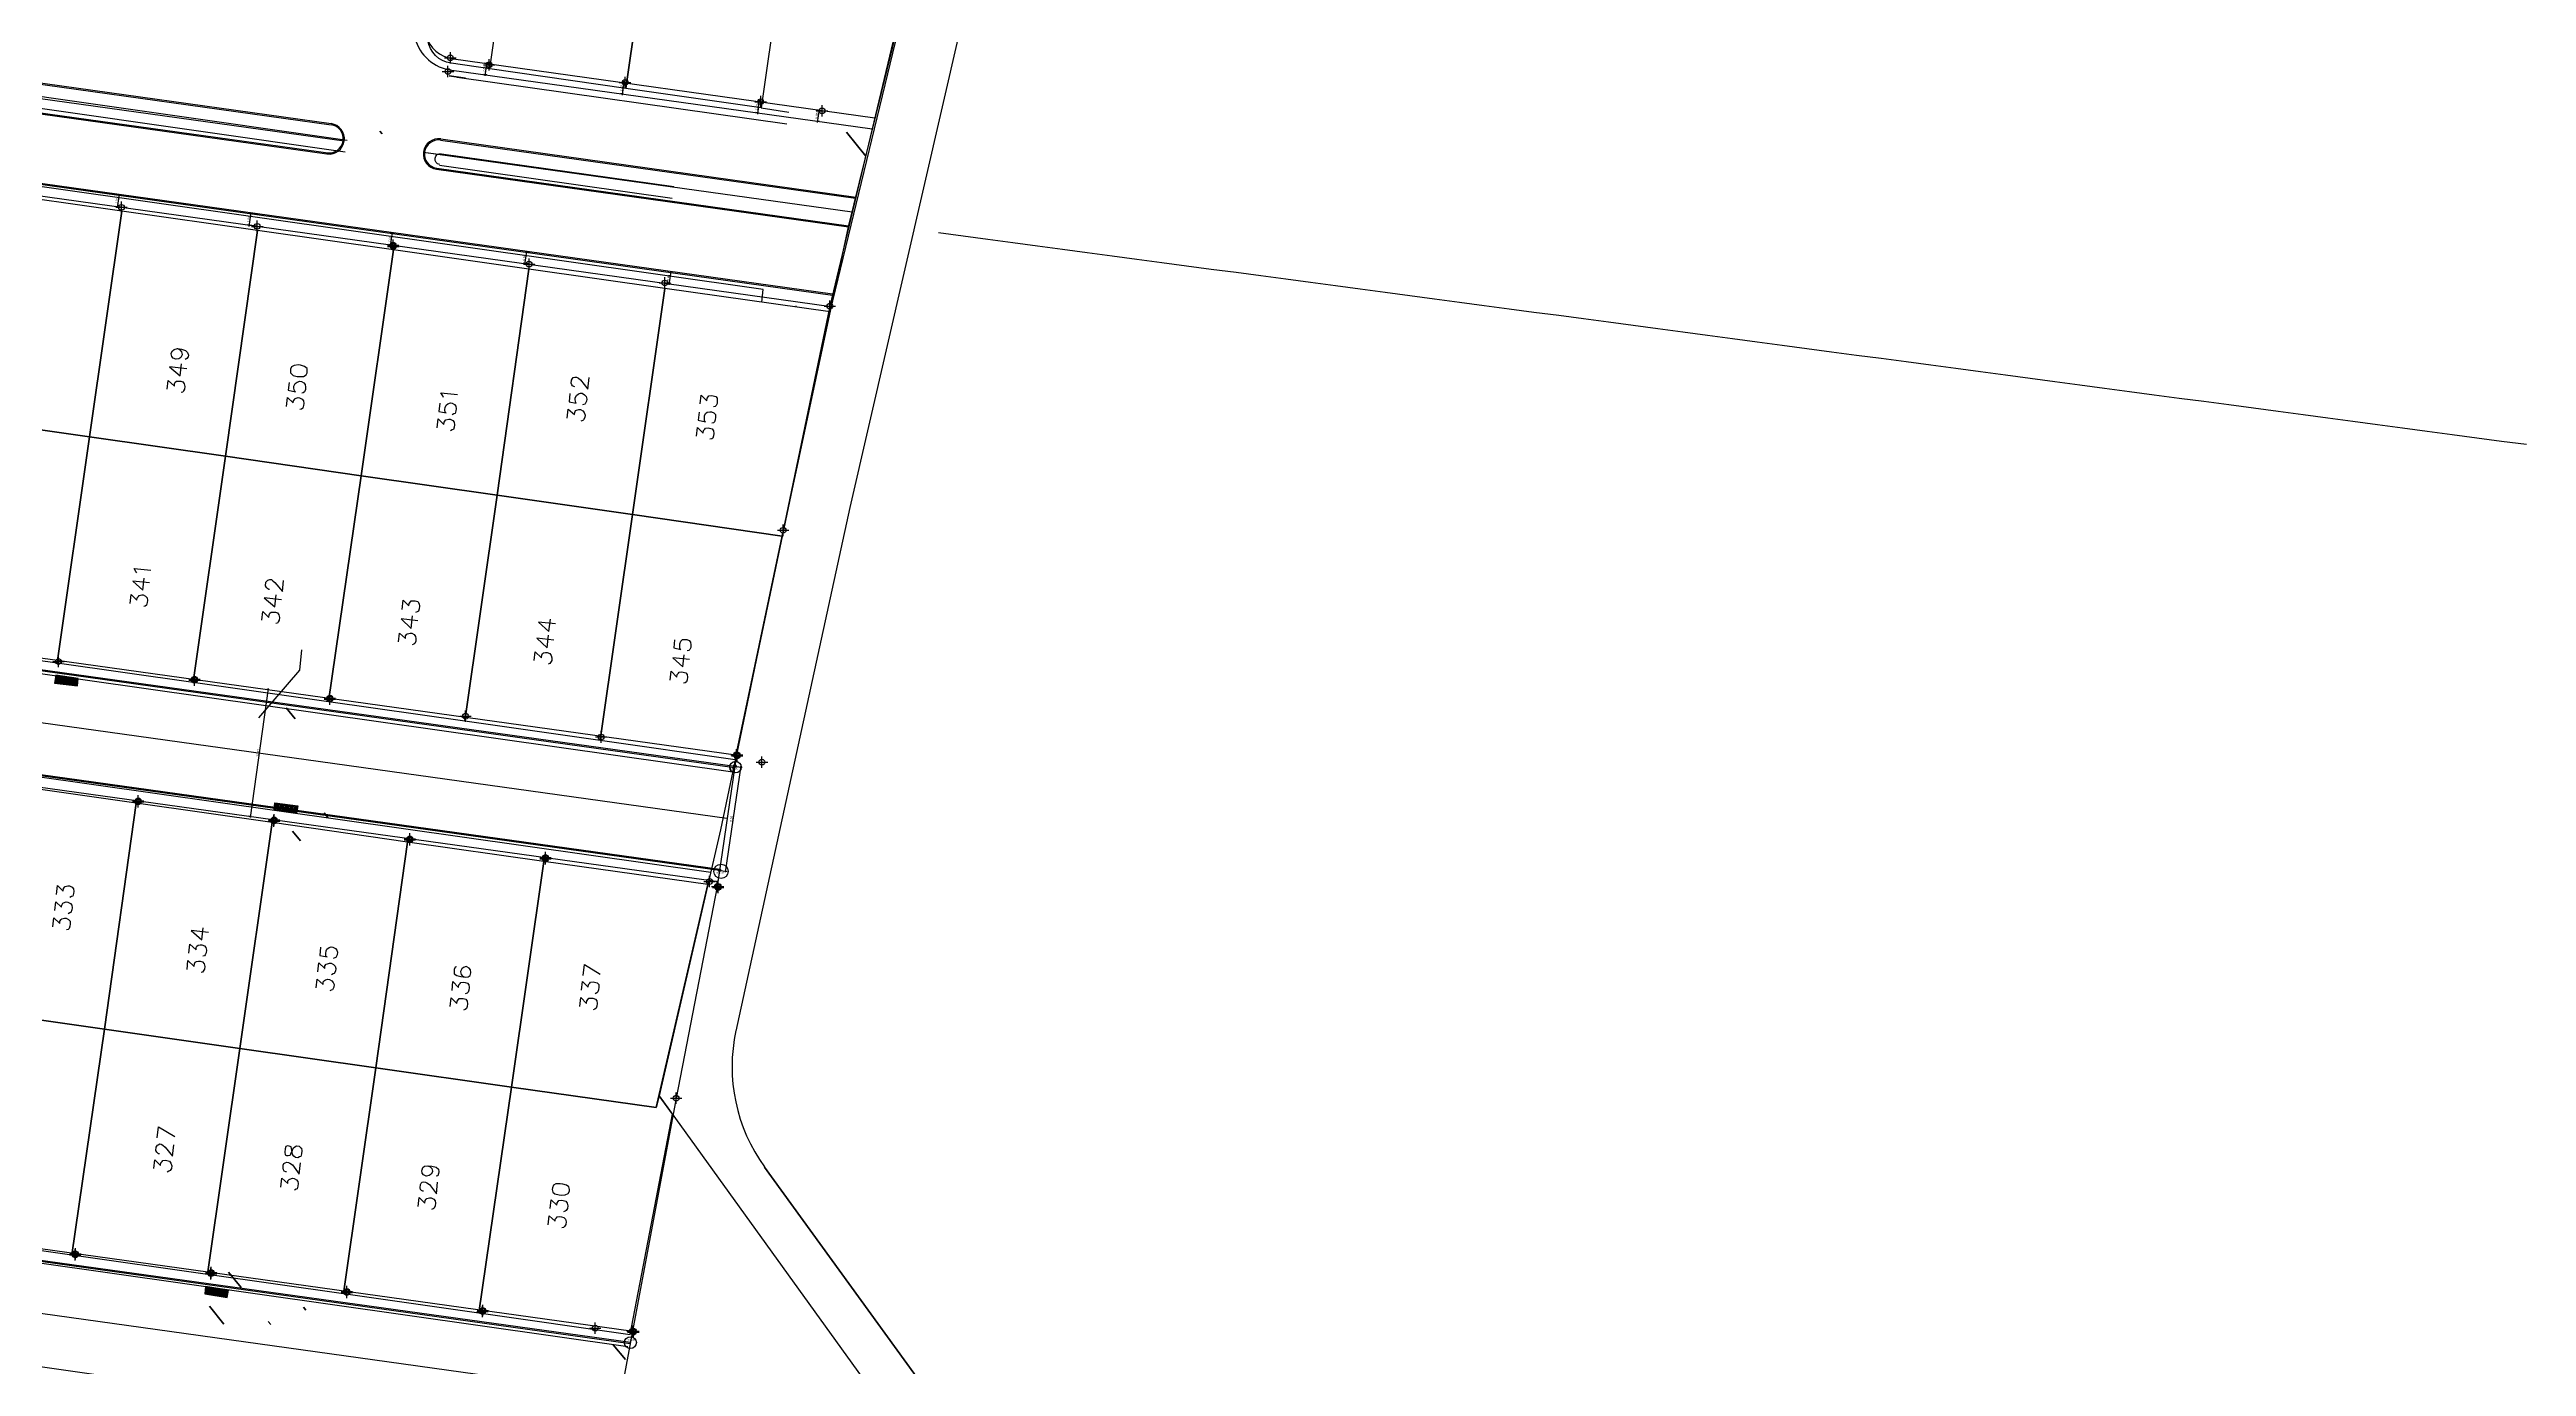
# Model space of a CAD drawing. Header units: metres. Extents: x -977055 to 805873, y -1033982 to 242021.
# Drawn here: x 1088.6 to 1305.3, y 909.6 to 1024.8 of the extents above; entities that cross this region are included whole.
import ezdxf

# ---------------------------------------------------------------- set-up
doc = ezdxf.new("R2010")
doc.units = ezdxf.units.M
for name, color, linetype in [('12-CONDICIONES EXISTENTES', 2, 'Continuous'), ('C-ROAD-PROF-TEXT', 11, 'Continuous'), ('linea 1', 1, 'Continuous'), ('NIVEL BORDILLO', 6, 'Continuous'), ('V-NODE', 1, 'Continuous')]:
    doc.layers.add(name, color=color, linetype=linetype)
doc.layers.add('PDF2_area escolar', color=7, linetype='Continuous', true_color=0x989898)
doc.layers.add('PDF_Geometry', color=7, linetype='Continuous', true_color=0x797979)
doc.styles.add('CITY2', font='stylu.ttf', dxfattribs={"height": 0.2})
doc.styles.add('MtXpl_Calibri', font='calibri.ttf')

# ---------------------------------------------------------------- blocks, each defined once
blk = doc.blocks.new('base')
at = {"layer": 'PDF_Geometry', "lineweight": 25, "extrusion": (-0.000787417, 0.063364, 0.99799), "elevation": 0.03}
for points in [[(-320.14, -199.51), (-317.65, -177.69), (-314.6, -157.33), (-312.34, -132.43), (-311, -117.52), (-303.8, -78.13), (-296.11, -43.91), (-287.33, -13.76), (-275.46, 35.07), (-264.94, 80.83)], [(-314.36, -197.29), (-299.6, -195.68), (-292.74, -194.19), (-282.66, -192.11), (-274.48, -190.36), (-258.04, -185.15), (-248.03, -180.61), (-240.54, -177.71), (-228.64, -174.04), (-222.73, -172.71), (-217.38, -171.04), (-209.93, -169.25), (-202.16, -164.76), (-196.2, -160.28), (-195.07, -159.82), (-178.09, -157.46), (-154.3, -156.61), (-136.67, -154.61), (-124.44, -153.16), (-118.07, -151.47), (-100.79, -146.65), (-80.95, -140.97), (-73.38, -139.33), (-61.69, -135.82), (-40.5, -131.6), (-37.73, -130.87), (-17.66, -129.44), (1.31, -127.46), (21.09, -124.93), (41.01, -122.83), (47.38, -123.46), (63.59, -123.19), (81.4, -124.31), (85.64, -96.07), (88.7, -66.39), (92.81, -40.78), (97.16, -22.39), (100.6, -1.56), (102.48, 8.32), (109.69, 37.36), (117.53, 76.62), (126.22, 115.64), (131.51, 149.59), (134.68, 173.97), (136.92, 195.59), (139.96, 229.68), (141.56, 250.68), (142.61, 271.37), (143.25, 283.21), (147.07, 312.94), (152.58, 355.63), (153.55, 396.04), (150.87, 418.02), (151.78, 438.64), (150.96, 458.03), (151.78, 438.64), (150.87, 418.02), (153.55, 396.04), (152.58, 355.63), (147.07, 312.94), (143.25, 283.21), (142.61, 271.37), (141.56, 250.68), (139.96, 229.68), (136.92, 195.59), (134.68, 173.97), (131.51, 149.59), (126.22, 115.64), (117.53, 76.62), (109.69, 37.36), (102.48, 8.32), (100.6, -1.56), (97.16, -22.39), (92.81, -40.78), (88.7, -66.39), (85.64, -96.07), (81.4, -124.31), (63.59, -123.19), (47.38, -123.46), (41.01, -122.83), (21.09, -124.93), (1.31, -127.46), (-17.66, -129.44), (-37.73, -130.87), (-40.5, -131.6), (-61.69, -135.82), (-73.38, -139.33), (-80.95, -140.97), (-100.79, -146.65), (-118.07, -151.47), (-124.44, -153.16), (-136.67, -154.61), (-154.3, -156.61), (-178.09, -157.46), (-195.07, -159.82), (-196.2, -160.28), (-202.16, -164.76), (-209.93, -169.25), (-217.38, -171.04), (-222.73, -172.71), (-228.64, -174.04), (-240.54, -177.71), (-248.03, -180.61), (-258.04, -185.15), (-274.48, -190.36), (-282.66, -192.11), (-292.74, -194.19), (-299.6, -195.68), (-314.36, -197.29), (-312.18, -178.45), (-309.15, -157.9), (-306.88, -132.9), (-305.82, -118), (-298.64, -78.8), (-291.06, -45.08), (-282.25, -15.12), (-275.64, 10.47), (-270.32, 33.9), (-263.82, 63.16), (-258.15, 86.41), (-284.42, 123.89)], [(-273.96, 17.88), (-283.11, -17.98)], [(-179, -4.88), (-231.71, 3.33)], [(-231.88, 2.33), (-179.17, -5.88)], [(-244.44, -3.77), (-241.07, -4.31)], [(-241.57, -3.09), (-270.39, 1.35)], [(-268.15, -0.07), (-270.56, 0.35)], [(-268, 16.97), (-268.13, 15.87), (-179.14, 2.05), (-177.21, 3.48), (-171.28, 41.86)], [(-239.95, 4.6), (-260.25, 7.74)], [(-270.97, 17.33), (-270.96, 17.42)], [(-217.62, 22.17), (-216.11, 21.99), (-217.03, 22.79), (-217.16, 21.74)], [(-216.81, 20.4), (-217.03, 20.52), (-217.15, 20.68), (-217.21, 20.91), (-217.21, 20.96), (-217.09, 21.18), (-216.93, 21.3), (-216.7, 21.32), (-216.65, 21.31), (-216.43, 21.24), (-216.31, 21.08), (-216.25, 20.85), (-216.25, 20.8), (-216.37, 20.58), (-216.52, 20.46), (-216.81, 20.4), (-217.18, 20.45), (-217.53, 20.58), (-217.7, 20.74), (-217.76, 20.98), (-217.74, 21.12), (-217.63, 21.29), (-217.48, 21.36)], [(-215.87, 23.95), (-215.97, 23.18), (-216.5, 23.7), (-216.53, 23.48), (-216.59, 23.34), (-216.7, 23.26), (-216.93, 23.25), (-217.07, 23.26), (-217.25, 23.33), (-217.37, 23.48), (-217.43, 23.72), (-217.4, 23.95), (-217.29, 24.12), (-217.23, 24.21), (-217.09, 24.24)], [(-226.55, 23.48), (-226.47, 24.16), (-227.09, 24.33), (-227.01, 24.23), (-226.95, 23.99), (-226.97, 23.81), (-227.09, 23.59), (-227.24, 23.47), (-227.48, 23.4), (-227.62, 23.42), (-227.84, 23.54), (-227.96, 23.69), (-227.98, 23.93), (-227.96, 24.11), (-227.88, 24.33), (-227.78, 24.41), (-227.64, 24.44)], [(-240.05, 24.96), (-239.97, 24.82), (-239.82, 24.57), (-241.28, 24.74)], [(-251.11, 24.77), (-251.02, 25.5), (-251.65, 25.62), (-251.61, 25.57), (-251.55, 25.33), (-251.57, 25.15), (-251.69, 24.93), (-251.85, 24.81), (-252.04, 24.74), (-252.18, 24.76), (-252.39, 24.88), (-252.51, 25.03), (-252.58, 25.27), (-252.56, 25.45), (-252.44, 25.67), (-252.39, 25.71), (-252.19, 25.78)], [(-251.55, 24.17), (-251.46, 24.16), (-251.33, 24.1), (-251.29, 24), (-251.22, 23.85), (-251.25, 23.58), (-251.36, 23.45), (-251.42, 23.37), (-251.56, 23.34), (-251.7, 23.35), (-251.87, 23.42), (-252.04, 23.58), (-252.68, 24.4), (-252.8, 23.39)], [(-226.29, 25.58), (-226.39, 24.8), (-226.89, 25.28), (-226.91, 25.1), (-227.02, 24.97), (-227.07, 24.89), (-227.31, 24.82), (-227.45, 24.84), (-227.67, 24.96), (-227.79, 25.11), (-227.81, 25.34), (-227.78, 25.53), (-227.71, 25.75), (-227.61, 25.83), (-227.47, 25.86)], [(-239.45, 27.63), (-239.54, 26.85), (-240.04, 27.33), (-240.06, 27.15), (-240.18, 26.97), (-240.23, 26.93), (-240.47, 26.87), (-240.6, 26.89), (-240.82, 27.01), (-240.94, 27.16), (-240.96, 27.39), (-240.94, 27.58), (-240.87, 27.8), (-240.77, 27.83), (-240.62, 27.91)], [(-239.71, 25.48), (-239.62, 26.21), (-240.25, 26.33), (-240.17, 26.28), (-240.15, 26.04), (-240.17, 25.86), (-240.25, 25.64), (-240.4, 25.52), (-240.64, 25.45), (-240.78, 25.47), (-240.99, 25.59), (-241.11, 25.74), (-241.13, 25.98), (-241.11, 26.16), (-241.04, 26.38), (-240.94, 26.42), (-240.79, 26.49)], [(-250.85, 26.92), (-250.94, 26.14), (-251.49, 26.62), (-251.51, 26.44), (-251.58, 26.26), (-251.67, 26.23), (-251.87, 26.16), (-252.01, 26.17), (-252.22, 26.29), (-252.34, 26.45), (-252.41, 26.69), (-252.39, 26.87), (-252.27, 27.09), (-252.22, 27.13), (-252.02, 27.2)], [(-262.39, 26.54), (-262.31, 27.23), (-262.94, 27.4), (-262.86, 27.3), (-262.84, 27.11), (-262.86, 26.88), (-262.94, 26.66), (-263.09, 26.54), (-263.32, 26.52), (-263.46, 26.53), (-263.69, 26.61), (-263.81, 26.76), (-263.82, 26.99), (-263.8, 27.22), (-263.73, 27.4), (-263.63, 27.48), (-263.48, 27.51)], [(-262.48, 25.81), (-262.58, 25.04), (-263.07, 25.56), (-263.1, 25.33), (-263.2, 25.2), (-263.26, 25.12), (-263.5, 25.1), (-263.63, 25.12), (-263.86, 25.19), (-263.98, 25.34), (-263.99, 25.58), (-263.97, 25.81), (-263.9, 25.98), (-263.8, 26.06), (-263.65, 26.09)], [(-262.14, 28.65), (-262.23, 27.87), (-262.73, 28.39), (-262.76, 28.16), (-262.86, 28.04), (-262.92, 27.95), (-263.15, 27.93), (-263.29, 27.95), (-263.51, 28.02), (-263.63, 28.18), (-263.65, 28.41), (-263.63, 28.64), (-263.56, 28.82), (-263.46, 28.9), (-263.31, 28.93)], [(-214.11, 40.9), (-212.65, 40.72), (-213.52, 41.52), (-213.65, 40.47)], [(-213.01, 40.02), (-212.93, 39.88), (-212.78, 39.62), (-214.24, 39.8)], [(-224.6, 41.61), (-224.55, 41.6), (-224.38, 41.49), (-224.34, 41.43), (-224.26, 41.29), (-224.3, 40.97), (-224.41, 40.84), (-224.46, 40.8), (-224.65, 40.73), (-224.79, 40.75), (-224.92, 40.86), (-225.08, 41.01), (-225.73, 41.79), (-225.85, 40.83)], [(-212.41, 42.69), (-212.5, 41.91), (-213, 42.39), (-213.02, 42.2), (-213.13, 42.08), (-213.19, 41.99), (-213.43, 41.93), (-213.56, 41.95), (-213.74, 42.06), (-213.9, 42.22), (-213.92, 42.45), (-213.9, 42.63), (-213.83, 42.86), (-213.72, 42.94), (-213.58, 42.97)], [(-223.9, 44.3), (-223.99, 43.53), (-224.53, 44.06), (-224.56, 43.83), (-224.62, 43.69), (-224.72, 43.61), (-224.96, 43.6), (-225.1, 43.61), (-225.27, 43.68), (-225.39, 43.83), (-225.46, 44.07), (-225.43, 44.3), (-225.32, 44.47), (-225.26, 44.56), (-225.12, 44.59)], [(-225.64, 42.52), (-224.14, 42.34), (-225.06, 43.14), (-225.19, 42.09)], [(-237.55, 44.51), (-236.09, 44.33), (-236.96, 45.18), (-237.1, 44.08)], [(-236.19, 43.51), (-236.29, 42.69), (-236.78, 43.21), (-236.81, 42.98), (-236.92, 42.86), (-236.98, 42.77), (-237.21, 42.75), (-237.35, 42.77), (-237.57, 42.84), (-237.68, 43.04), (-237.71, 43.23), (-237.68, 43.46), (-237.61, 43.68), (-237.51, 43.72), (-237.36, 43.79)], [(-172.68, 43.79), (-264.94, 58.11)], [(-235.85, 46.35), (-235.94, 45.57), (-236.44, 46.05), (-236.47, 45.82), (-236.58, 45.69), (-236.63, 45.65), (-236.87, 45.59), (-237.01, 45.6), (-237.22, 45.72), (-237.34, 45.88), (-237.37, 46.07), (-237.34, 46.29), (-237.27, 46.52), (-237.17, 46.55), (-237.02, 46.63)], [(-249.43, 46.36), (-247.93, 46.18), (-248.84, 47.03), (-248.98, 45.93)], [(-249.6, 44.94), (-248.1, 44.76), (-249.01, 45.61), (-249.15, 44.52)], [(-259.99, 46.47), (-259.91, 47.16), (-260.54, 47.33), (-260.46, 47.22), (-260.44, 47.04), (-260.46, 46.81), (-260.54, 46.58), (-260.69, 46.46), (-260.92, 46.45), (-261.06, 46.46), (-261.28, 46.54), (-261.4, 46.69), (-261.42, 46.92), (-261.4, 47.15), (-261.33, 47.33), (-261.23, 47.41), (-261.08, 47.44)], [(-223.52, 52.84), (-227.17, 48.73), (-227.38, 46.95)], [(-247.69, 48.14), (-247.78, 47.37), (-248.32, 47.89), (-248.35, 47.67), (-248.41, 47.53), (-248.51, 47.45), (-248.7, 47.43), (-248.84, 47.45), (-249.06, 47.52), (-249.18, 47.72), (-249.25, 47.91), (-249.22, 48.14), (-249.11, 48.31), (-249.05, 48.4), (-248.9, 48.47)], [(-261.27, 48.2), (-259.81, 48.03), (-260.68, 48.83), (-260.81, 47.78)], [(-207.72, 49.26), (-205.86, 48.95), (-205.74, 49.54), (-207.66, 49.81)], [(-205.74, 49.54), (-205.75, 49.49)], [(-205.83, 49.55), (-205.76, 49.4)], [(-205.92, 49.56), (-205.77, 49.26)], [(-205.97, 49.56), (-205.84, 49.13)], [(-206.06, 49.57), (-205.85, 49.04)], [(-206.11, 49.58), (-205.9, 48.95)], [(-206.2, 49.59), (-205.94, 49)], [(-206.29, 49.6), (-206.04, 49.01)], [(-206.34, 49.61), (-206.08, 49.02)], [(-206.43, 49.62), (-206.17, 49.03)], [(-206.47, 49.62), (-206.26, 49.04)], [(-206.56, 49.63), (-206.31, 49.05)], [(-206.66, 49.65), (-206.4, 49.06)], [(-206.7, 49.65), (-206.45, 49.06)], [(-206.79, 49.66), (-206.54, 49.07)], [(-206.84, 49.67), (-206.63, 49.09)], [(-206.93, 49.68), (-206.68, 49.09)], [(-207.02, 49.69), (-206.77, 49.1)], [(-207.07, 49.69), (-206.81, 49.11)], [(-207.15, 49.75), (-206.9, 49.12)], [(-207.24, 49.76), (-207, 49.13)], [(-207.29, 49.77), (-207.04, 49.14)], [(-207.38, 49.78), (-207.13, 49.15)], [(-207.43, 49.78), (-207.22, 49.16)], [(-207.52, 49.8), (-207.26, 49.21)], [(-207.61, 49.81), (-207.36, 49.22)], [(-207.66, 49.77), (-207.4, 49.23)], [(-207.68, 49.63), (-207.49, 49.24)], [(-207.69, 49.49), (-207.58, 49.25)], [(-207.7, 49.4), (-207.63, 49.25)], [(-207.72, 49.26), (-207.72, 49.26)], [(-259.57, 49.99), (-259.66, 49.21), (-260.16, 49.74), (-260.18, 49.51), (-260.29, 49.38), (-260.35, 49.3), (-260.58, 49.28), (-260.72, 49.3), (-260.94, 49.37), (-261.06, 49.52), (-261.08, 49.76), (-261.05, 49.99), (-260.99, 50.16), (-260.88, 50.24), (-260.74, 50.27)], [(-255.13, 108.39), (-164.82, 94.36), (-163.42, 92.48), (-169.4, 54.06), (-171.28, 52.66), (-262.92, 66.86)], [(-226.69, 61.19), (-224.82, 60.92), (-224.88, 60.37), (-226.75, 60.65)], [(-224.86, 60.93), (-224.98, 60.38)], [(-224.96, 60.94), (-225.07, 60.4)], [(-225.09, 60.96), (-225.16, 60.41)], [(-225.18, 60.97), (-225.25, 60.42)], [(-225.28, 60.98), (-225.39, 60.43)], [(-225.37, 60.99), (-225.48, 60.45)], [(-225.5, 61), (-225.57, 60.46)], [(-225.6, 61.02), (-225.66, 60.47)], [(-225.68, 61.07), (-225.8, 60.48)], [(-225.77, 61.08), (-225.89, 60.54)], [(-225.91, 61.1), (-225.98, 60.55)], [(-226, 61.11), (-226.07, 60.56)], [(-226.09, 61.12), (-226.2, 60.58)], [(-226.18, 61.13), (-226.3, 60.59)], [(-226.32, 61.15), (-226.39, 60.6)], [(-226.41, 61.16), (-226.48, 60.61)], [(-226.5, 61.17), (-226.62, 60.63)], [(-226.6, 61.18), (-226.71, 60.64)], [(-205.64, 68.12), (-205.73, 67.34), (-206.23, 67.82), (-206.26, 67.59), (-206.36, 67.46), (-206.41, 67.42), (-206.65, 67.36), (-206.79, 67.38), (-207.01, 67.49), (-207.13, 67.65), (-207.15, 67.88), (-207.13, 68.06), (-207.05, 68.29), (-206.96, 68.32), (-206.81, 68.4)], [(-205.46, 69.53), (-205.56, 68.76), (-206.06, 69.23), (-206.08, 69.05), (-206.19, 68.88), (-206.24, 68.84), (-206.48, 68.78), (-206.62, 68.79), (-206.84, 68.91), (-206.96, 69.06), (-206.98, 69.3), (-206.96, 69.48), (-206.88, 69.7), (-206.78, 69.74), (-206.64, 69.81)], [(-205.29, 70.95), (-205.39, 70.17), (-205.89, 70.65), (-205.91, 70.47), (-206.02, 70.3), (-206.07, 70.26), (-206.31, 70.19), (-206.45, 70.21), (-206.67, 70.33), (-206.79, 70.48), (-206.81, 70.72), (-206.78, 70.9), (-206.71, 71.12), (-206.61, 71.2), (-206.47, 71.23)], [(-218.89, 71.62), (-217.39, 71.43), (-218.31, 72.24), (-218.43, 71.19)], [(-216.98, 74.82), (-217.07, 74.04), (-217.61, 74.57), (-217.64, 74.34), (-217.7, 74.21), (-217.8, 74.13), (-217.99, 74.1), (-218.13, 74.12), (-218.35, 74.19), (-218.47, 74.35), (-218.54, 74.59), (-218.51, 74.82), (-218.39, 74.99), (-218.34, 75.07), (-218.2, 75.1)], [(-217.15, 73.4), (-217.24, 72.62), (-217.79, 73.11), (-217.81, 72.92), (-217.87, 72.79), (-217.97, 72.71), (-218.16, 72.69), (-218.3, 72.7), (-218.52, 72.78), (-218.64, 72.93), (-218.71, 73.17), (-218.68, 73.4), (-218.57, 73.57), (-218.51, 73.66), (-218.37, 73.69)], [(-228.43, 75.18), (-228.53, 74.4), (-229.03, 74.88), (-229.05, 74.65), (-229.16, 74.52), (-229.26, 74.49), (-229.45, 74.42), (-229.59, 74.43), (-229.81, 74.55), (-229.93, 74.71), (-230, 74.9), (-229.97, 75.13), (-229.85, 75.35), (-229.75, 75.38), (-229.61, 75.46)], [(-228.69, 73.03), (-228.6, 73.76), (-229.24, 73.88), (-229.15, 73.83), (-229.14, 73.59), (-229.16, 73.36), (-229.23, 73.19), (-229.43, 73.07), (-229.62, 73), (-229.76, 73.02), (-229.98, 73.14), (-230.1, 73.29), (-230.17, 73.48), (-230.14, 73.71), (-230.02, 73.93), (-229.92, 73.96), (-229.78, 74.04)], [(-228.26, 76.59), (-228.36, 75.82), (-228.86, 76.29), (-228.88, 76.07), (-228.99, 75.94), (-229.09, 75.9), (-229.28, 75.83), (-229.42, 75.85), (-229.64, 75.97), (-229.76, 76.12), (-229.83, 76.32), (-229.8, 76.55), (-229.68, 76.76), (-229.58, 76.8), (-229.44, 76.87)], [(-240.14, 76.96), (-240.23, 76.18), (-240.72, 76.7), (-240.75, 76.47), (-240.86, 76.35), (-240.92, 76.26), (-241.15, 76.24), (-241.29, 76.26), (-241.51, 76.33), (-241.63, 76.49), (-241.65, 76.72), (-241.62, 76.95), (-241.55, 77.13), (-241.45, 77.21), (-241.3, 77.28)], [(-240.57, 74.88), (-240.43, 74.91), (-240.36, 75.13), (-240.34, 75.27), (-240.36, 75.5), (-240.57, 75.66), (-240.93, 75.75), (-241.3, 75.8), (-241.58, 75.79), (-241.73, 75.67), (-241.8, 75.44), (-241.81, 75.4), (-241.79, 75.16), (-241.67, 75.01), (-241.45, 74.89), (-241.41, 74.88), (-241.17, 74.95), (-241.01, 75.07), (-240.89, 75.29), (-240.89, 75.33), (-240.95, 75.57), (-241.07, 75.73), (-241.3, 75.8)], [(-251.48, 77.07), (-251.58, 76.3), (-252.07, 76.82), (-252.1, 76.59), (-252.21, 76.46), (-252.26, 76.38), (-252.5, 76.36), (-252.63, 76.38), (-252.86, 76.45), (-252.98, 76.6), (-253, 76.84), (-252.97, 77.07), (-252.9, 77.24), (-252.8, 77.32), (-252.65, 77.4)], [(-251.64, 75.79), (-251.75, 74.83), (-253.13, 75.69)], [(-239.97, 78.37), (-240.06, 77.6), (-240.55, 78.12), (-240.58, 77.89), (-240.69, 77.77), (-240.75, 77.68), (-240.98, 77.66), (-241.12, 77.68), (-241.34, 77.75), (-241.46, 77.9), (-241.48, 78.14), (-241.45, 78.37), (-241.38, 78.54), (-241.28, 78.63), (-241.13, 78.7)], [(-251.31, 78.49), (-251.41, 77.71), (-251.9, 78.24), (-251.93, 78.01), (-252.04, 77.88), (-252.09, 77.79), (-252.33, 77.78), (-252.46, 77.79), (-252.69, 77.87), (-252.81, 78.02), (-252.83, 78.25), (-252.8, 78.48), (-252.73, 78.66), (-252.63, 78.74), (-252.48, 78.82)], [(-214.18, 89.55), (-214.3, 88.59), (-215.72, 89.46)], [(-213.86, 92.25), (-213.95, 91.47), (-214.44, 91.99), (-214.47, 91.76), (-214.58, 91.64), (-214.64, 91.55), (-214.87, 91.53), (-215.01, 91.55), (-215.23, 91.62), (-215.35, 91.78), (-215.42, 92.02), (-215.39, 92.25), (-215.27, 92.42), (-215.17, 92.5), (-215.02, 92.57)], [(-214.38, 90.97), (-214.29, 90.95), (-214.17, 90.85), (-214.13, 90.8), (-214.05, 90.65), (-214.08, 90.37), (-214.2, 90.2), (-214.25, 90.16), (-214.4, 90.09), (-214.53, 90.1), (-214.66, 90.21), (-214.87, 90.37), (-215.51, 91.19), (-215.64, 90.19)], [(-225.45, 92.67), (-225.4, 92.66), (-225.27, 92.6), (-225.19, 92.5), (-225.16, 92.36), (-225.19, 92.08), (-225.25, 91.95), (-225.36, 91.87), (-225.5, 91.84), (-225.64, 91.86), (-225.77, 91.92), (-225.98, 92.08), (-226.58, 92.9), (-226.7, 91.89)], [(-224.96, 94), (-225.05, 93.22), (-225.55, 93.7), (-225.58, 93.47), (-225.69, 93.35), (-225.74, 93.31), (-225.98, 93.24), (-226.12, 93.26), (-226.33, 93.38), (-226.45, 93.53), (-226.48, 93.72), (-226.45, 93.95), (-226.38, 94.17), (-226.28, 94.21), (-226.13, 94.28)], [(-237.42, 94.53), (-237.37, 94.52), (-237.24, 94.46), (-237.16, 94.36), (-237.13, 94.22), (-237.16, 93.94), (-237.23, 93.81), (-237.33, 93.73), (-237.47, 93.7), (-237.61, 93.72), (-237.74, 93.78), (-237.95, 93.94), (-238.55, 94.76), (-238.67, 93.75)], [(-237.82, 92.31), (-238.05, 92.38), (-238.17, 92.53), (-238.23, 92.77), (-238.23, 92.82), (-238.11, 93.04), (-237.95, 93.16), (-237.71, 93.22), (-237.67, 93.21), (-237.45, 93.1), (-237.33, 92.94), (-237.31, 92.71), (-237.32, 92.66), (-237.39, 92.44), (-237.54, 92.32), (-237.82, 92.31), (-238.19, 92.35), (-238.55, 92.44), (-238.76, 92.6), (-238.78, 92.84), (-238.76, 92.98), (-238.69, 93.2), (-238.55, 93.23)], [(-236.93, 95.86), (-237.03, 95.08), (-237.52, 95.56), (-237.55, 95.33), (-237.66, 95.21), (-237.71, 95.17), (-237.95, 95.1), (-238.09, 95.12), (-238.31, 95.24), (-238.43, 95.39), (-238.45, 95.58), (-238.42, 95.81), (-238.35, 96.03), (-238.25, 96.07), (-238.1, 96.14)], [(-248.49, 96.19), (-248.58, 95.41), (-249.08, 95.89), (-249.1, 95.7), (-249.21, 95.58), (-249.26, 95.49), (-249.5, 95.47), (-249.64, 95.49), (-249.86, 95.56), (-249.98, 95.72), (-250.04, 95.96), (-250.02, 96.19), (-249.9, 96.36), (-249.8, 96.44), (-249.66, 96.47)], [(-248.31, 97.6), (-248.41, 96.83), (-248.91, 97.3), (-248.93, 97.12), (-249.04, 97), (-249.09, 96.91), (-249.33, 96.89), (-249.47, 96.91), (-249.69, 96.98), (-249.81, 97.13), (-249.87, 97.37), (-249.85, 97.6), (-249.73, 97.77), (-249.63, 97.85), (-249.49, 97.88)], [(-253.28, 117.21), (-163.47, 103.24), (-161.54, 104.68), (-155.57, 143.05), (-157.01, 144.98), (-245.63, 158.72)], [(-220.21, 103.03), (-218.35, 102.71), (-218.23, 103.25), (-220.1, 103.57), (-219.85, 102.94)], [(-218.28, 103.26), (-218.24, 103.21)], [(-218.33, 103.26), (-218.26, 103.07)], [(-218.42, 103.28), (-218.27, 102.98)], [(-218.51, 103.29), (-218.28, 102.84)], [(-218.55, 103.29), (-218.35, 102.71)], [(-218.65, 103.3), (-218.39, 102.72)], [(-218.69, 103.35), (-218.48, 102.73)], [(-218.78, 103.37), (-218.53, 102.73)], [(-218.87, 103.38), (-218.62, 102.74)], [(-218.92, 103.38), (-218.67, 102.75)], [(-219.01, 103.39), (-218.76, 102.76)], [(-219.05, 103.4), (-218.84, 102.82)], [(-219.14, 103.41), (-218.89, 102.82)], [(-219.23, 103.42), (-218.98, 102.83)], [(-219.28, 103.43), (-219.03, 102.84)], [(-219.37, 103.44), (-219.12, 102.85)], [(-219.46, 103.45), (-219.21, 102.86)], [(-219.51, 103.45), (-219.26, 102.87)], [(-219.6, 103.46), (-219.35, 102.88)], [(-219.65, 103.47), (-219.44, 102.89)], [(-219.74, 103.48), (-219.48, 102.89)], [(-219.83, 103.49), (-219.58, 102.91)], [(-219.87, 103.5), (-219.62, 102.91)], [(-219.97, 103.51), (-219.71, 102.92)], [(-220.01, 103.56), (-219.8, 102.93)], [(-220.11, 103.48), (-219.94, 102.95)], [(-220.17, 103.35), (-219.99, 102.95)], [(-220.19, 103.21), (-220.08, 102.97)], [(-220.2, 103.12), (-220.17, 102.98)]]:
    blk.add_lwpolyline(points, dxfattribs=at)
for points in [[(-241.06, -4.31, -0.330917), (-239.05, -6.36), (-234.21, -41.31)], [(-239.96, 4.55, -0.999988), (-240.12, 3.6), (-260.42, 6.74)]]:
    blk.add_lwpolyline(points, format="xyb", dxfattribs=at)
for points in [[(-247.51, -23.52), (-259.39, -21.67), (-256.32, -1.92), (-244.44, -3.77)], [(-259.39, -21.67), (-271.23, -19.83), (-268.15, -0.07), (-256.32, -1.92)], [(-240.89, -3.22), (-242.3, -3)], [(-197.19, 26.2), (-209.03, 28.04), (-212.1, 8.29), (-200.22, 6.44)], [(-209.03, 28.04), (-220.91, 29.89), (-223.94, 10.13), (-212.1, 8.29)], [(-220.91, 29.89), (-232.74, 31.74), (-235.82, 11.98), (-223.94, 10.13)], [(-232.74, 31.74), (-244.62, 33.58), (-247.65, 13.82), (-235.82, 11.98)], [(-244.62, 33.58), (-256.46, 35.43), (-259.53, 15.67), (-247.65, 13.82)], [(-256.46, 35.43), (-269.51, 37.51), (-273.96, 17.88), (-259.53, 15.67)], [(-226.67, 22.47), (-226.69, 22.66), (-226.9, 22.87), (-227.26, 22.96), (-227.44, 22.98), (-227.81, 22.98), (-228.06, 22.83), (-228.13, 22.65), (-228.15, 22.51), (-228.13, 22.28), (-227.92, 22.11), (-227.56, 21.98), (-227.38, 21.95), (-227, 22), (-226.76, 22.11), (-226.69, 22.33)], [(-194.11, 46), (-205.95, 47.8), (-209.03, 28.04), (-197.19, 26.2)], [(-205.95, 47.8), (-217.83, 49.65), (-220.91, 29.89), (-209.03, 28.04)], [(-205.95, 47.8), (-217.83, 49.65), (-220.91, 29.89), (-209.03, 28.04)], [(-217.83, 49.65), (-229.66, 51.49), (-232.74, 31.74), (-220.91, 29.89)], [(-229.66, 51.49), (-241.55, 53.34), (-244.62, 33.58), (-232.74, 31.74)], [(-241.55, 53.34), (-253.38, 55.18), (-256.46, 35.43), (-244.62, 33.58)], [(-253.38, 55.18), (-265.17, 57.02), (-269.51, 37.51), (-256.46, 35.43)], [(-207.77, 49.22), (-205.82, 48.9), (-205.69, 49.58), (-207.7, 49.86)], [(-205.74, 49.54), (-205.86, 48.95), (-207.72, 49.26), (-207.66, 49.81)], [(-197.8, 78.12), (-209.68, 79.97), (-212.71, 60.21), (-200.88, 58.36)], [(-209.68, 79.97), (-221.51, 81.81), (-224.59, 62.05), (-212.71, 60.21)], [(-226.73, 61.24), (-224.77, 60.96), (-224.84, 60.32), (-226.85, 60.61)], [(-224.88, 60.37), (-224.82, 60.92), (-226.69, 61.19), (-226.75, 60.65)], [(-221.51, 81.81), (-233.39, 83.66), (-236.42, 63.9), (-224.59, 62.05)], [(-233.39, 83.66), (-245.23, 85.5), (-248.3, 65.75), (-236.42, 63.9)], [(-245.23, 85.5), (-257.89, 87.44), (-262.65, 67.94), (-248.3, 65.75)], [(-194.72, 97.87), (-206.6, 99.72), (-209.68, 79.97), (-197.8, 78.12)], [(-206.6, 99.72), (-218.44, 101.56), (-221.51, 81.81), (-209.68, 79.97)], [(-218.44, 101.56), (-230.32, 103.41), (-233.39, 83.66), (-221.51, 81.81)], [(-230.32, 103.41), (-242.15, 105.25), (-245.23, 85.5), (-233.39, 83.66)], [(-242.15, 105.25), (-255.35, 107.31), (-259.3, 88.03), (-258.15, 86.41), (-257.89, 87.44), (-245.23, 85.5)], [(-225.33, 90.94), (-225.35, 91.17), (-225.48, 91.24), (-225.62, 91.25), (-225.8, 91.23), (-225.87, 91.1), (-226, 90.79), (-226.06, 90.61), (-226.22, 90.49), (-226.37, 90.42), (-226.59, 90.44), (-226.72, 90.55), (-226.81, 90.61), (-226.83, 90.84), (-226.79, 91.12), (-226.72, 91.34), (-226.62, 91.37), (-226.47, 91.45), (-226.25, 91.42), (-226.12, 91.31), (-226, 91.16), (-225.98, 90.93), (-225.92, 90.64), (-225.89, 90.5), (-225.72, 90.43), (-225.58, 90.41), (-225.44, 90.44), (-225.36, 90.67)], [(-248.69, 94.5), (-248.75, 94.74), (-248.92, 94.89), (-249.28, 94.98), (-249.51, 95.01), (-249.83, 95), (-250.08, 94.89), (-250.2, 94.68), (-250.21, 94.54), (-250.15, 94.3), (-249.94, 94.14), (-249.62, 94.05), (-249.4, 94.02), (-249.02, 94.03), (-248.82, 94.14), (-248.71, 94.36)], [(-287.62, 121.63), (-267.3, 92.8)], [(-220.26, 102.99), (-218.26, 102.65), (-218.18, 103.29), (-220.14, 103.62)], [(-218.23, 103.25), (-218.35, 102.71), (-220.21, 103.03), (-220.1, 103.57)]]:
    blk.add_lwpolyline(points, close=True, dxfattribs=at)
at = {"layer": 'PDF_Geometry', "color": 6, "lineweight": 40, "extrusion": (-0.000787417, 0.063364, 0.99799), "elevation": 0.03}
for points in [[(-234.95, 1.81), (-234.75, 1.56)], [(-277.27, 4.27), (-275.58, 2.16)]]:
    blk.add_lwpolyline(points, dxfattribs=at)
at = {"layer": 'PDF_Geometry', "color": 109, "lineweight": 50, "true_color": 0x136633, "extrusion": (-0.000787417, 0.063364, 0.99799), "elevation": 0.03}
for points in [[(-207.58, 49.25), (-207.54, 49.2)], [(-226.7, 52.99), (-225.94, 52.01)], [(-224.86, 60.97), (-224.82, 60.92)]]:
    blk.add_lwpolyline(points, dxfattribs=at)
at = {"layer": 'PDF_Geometry', "color": 252, "lineweight": 25, "true_color": 0x989898, "extrusion": (-0.000787417, 0.063364, 0.99799), "elevation": 0.03}
for points in [[(-224.82, 60.88), (-224.78, 60.83)], [(-224.86, 60.97), (-224.82, 60.92)]]:
    blk.add_lwpolyline(points, dxfattribs=at)
at = {"layer": 'PDF_Geometry', "color": 32, "lineweight": 50, "true_color": 0xb85b00, "extrusion": (-0.000787417, 0.063364, 0.99799), "elevation": 0.03}
for points in [[(-229.46, 61.67), (-229.14, 61.26)], [(-227.04, 63.69), (-226.35, 62.82)]]:
    blk.add_lwpolyline(points, dxfattribs=at)
at = {"layer": 'PDF_Geometry', "color": 3, "lineweight": 40, "extrusion": (-0.000787417, 0.063364, 0.99799), "elevation": 0.03}
for points in [[(-221.36, 102.75), (-220.27, 101.41)], [(-227, 104.82), (-226.79, 104.56)], [(-223.93, 106.03), (-223.68, 105.77)], [(-254.91, 109.48), (-253.86, 108.19)]]:
    blk.add_lwpolyline(points, dxfattribs=at)
at = {"layer": 'PDF_Geometry', "color": 215, "lineweight": 50, "true_color": 0xa9529f, "extrusion": (-0.000787417, 0.063364, 0.99799), "elevation": 0.03}
blk.add_lwpolyline([(-219.81, 105.95), (-218.57, 104.36)], dxfattribs=at)
blk = doc.blocks.new('*U4958')
at = {"color": 0, "linetype": 'ByBlock', "lineweight": -2, "transparency": 16777216}
for p, q in [((-1, 0), (1, 0)), ((0, -1), (0, 1))]:
    blk.add_line(p, q, dxfattribs=at)
blk.add_circle((0, 0), 0.5, dxfattribs=at)
blk = doc.blocks.new('_ArchTick')
at = {"color": 0, "linetype": 'ByBlock', "const_width": 0.15}
blk.add_lwpolyline([(-0.5, -0.5), (0.5, 0.5)], dxfattribs=at)

msp = doc.modelspace()

# ---------------------------------------------------------------- linework, layer by layer
for centre, radius in [((1148.61888, 962.05645), 0.50164), ((1147.35082, 952.94425), 0.62405), ((1139.42402, 911.71992, 1007.297), 0.5174)]:
    msp.add_circle(centre, radius)
at = {"layer": '12-CONDICIONES EXISTENTES', "color": 5}
for p, q in [((1062.77767, 1025.31505, 998.561), (1113.2263, 1018.25805, 998.561)), ((1062.79122, 1025.41412, 998.561), (1113.24015, 1018.35709, 998.561)), ((1061.27097, 1024.27374, 998.561), (1114.38159, 1016.84437, 998.561)), ((1123.59643, 1023.0678, 998.561), (1160.56484, 1017.89648, 998.561)), ((1123.74813, 1024.05631, 998.561), (1160.80744, 1018.87228, 998.561)), ((1062.37185, 1022.76669, 998.561), (1112.86888, 1015.70293, 998.561)), ((1062.38724, 1022.86551, 998.561), (1113.38577, 1015.7316, 998.561)), ((1061.94828, 1016.76753, 998.561), (1157.119, 1003.4546, 998.561)), ((1061.97545, 1016.66275, 998.561), (1157.10514, 1003.35556, 998.561)), ((1061.97545, 1016.66275, 998.561), (1157.10514, 1003.35556, 998.561)), ((1122.81296, 1016.91703, 998.561), (1159.11017, 1011.8396, 998.561)), ((1122.82681, 1017.01606, 998.561), (1159.13413, 1011.93722, 998.561)), ((1062.14872, 1015.62878, 998.561), (1156.99655, 1002.36101, 998.561)), ((1121.31409, 1015.87462, 998.561), (1158.81298, 1010.6291, 998.561)), ((1121.31409, 1015.87462, 1000.079), (1122.64117, 1015.68898, 1000.079)), ((1122.46939, 1014.46094, 998.561), (1158.5158, 1009.4186, 998.561)), ((1122.45554, 1014.3619, 998.561), (1158.49183, 1009.32098, 998.561))]:
    msp.add_line(p, q, dxfattribs=at)
for centre, radius, start, end in [((1113.05451, 1017.03001, 998.561), 1.34, 262.036867, 82.036867), ((1113.05451, 1017.03001, 998.561), 1.24, 262.036867, 82.036867), ((1122.64117, 1015.68898, 998.561), 1.34, 82.036867, 262.036867), ((1122.64117, 1015.68898, 998.561), 1.24, 82.036867, 262.036867)]:
    msp.add_arc(centre, radius, start, end, dxfattribs=at)
at = {"layer": 'linea 1'}
msp.add_spline([(1166.36882, 1008.82168, 999.49043), (1305.33713, 990.30349)], degree=3, dxfattribs=at)
at = {"layer": 'NIVEL BORDILLO', "color": 2}
for p, q in [((1165.467, 1038.401, 997.634), (1156.875, 1002.391, 997.634)), ((1156.875, 1002.391, 997.634), (1152.781, 982.78, 997.634)), ((1152.781, 982.78, 997.634), (1148.696, 963.138, 997.634)), ((1055.70178, 976.08619, 1002.422), (1148.63357, 963.14167, 1002.422)), ((1056.10631, 974.91923, 1002.422), (1148.53802, 962.04436, 1002.422)), ((1056.16114, 975.01256, 1002.422), (1148.55182, 962.1434, 1002.422)), ((1054.92921, 970.53974, 1002.422), (1147.861, 957.59522, 1002.422)), ((1053.25494, 966.12854, 1002.422), (1147.2319, 953.03844, 1002.422)), ((1054.83393, 966.00957, 1002.422), (1147.2457, 953.13748, 1002.422)), ((1054.84891, 964.89686, 1002.422), (1147.08843, 952.04877, 1002.422)), ((1148.696, 963.138, 997.634), (1147.027, 951.625, 997.634)), ((1147.027, 951.625, 997.634), (1143.422, 933.093, 997.634)), ((1143.422, 933.093, 997.634), (1139.611, 912.719, 997.634)), ((1139.42402, 911.71992, 1007.297), (1047.44726, 924.52581, 1007.297)), ((1139.41023, 911.62087, 1007.297), (1049.02665, 924.20495, 1007.297)), ((1139.45769, 912.72488, 1007.297), (1049.28139, 925.2801, 1007.297)), ((1138.57687, 907.1935, 1007.297), (1048.84024, 919.6875, 1007.297)), ((1139.611, 912.719, 997.634), (1137.746, 902.754, 997.634))]:
    msp.add_line(p, q, dxfattribs=at)
at = {"layer": 'NIVEL BORDILLO', "color": 1}
for p, q in [((1126.86005, 1023.72198), (1126.6938, 1022.53355)), ((1138.85614, 1022.06038), (1138.68763, 1020.85579)), ((1150.69822, 1020.39543), (1150.53087, 1019.19911)), ((1155.93525, 1019.61075), (1155.77505, 1018.46553)), ((1094.53359, 1010.9839), (1094.70172, 1012.18582)), ((1106.05964, 1009.37068), (1106.22789, 1010.57348)), ((1118.42716, 1007.65502), (1118.59345, 1008.84373)), ((1130.18208, 1006.01819), (1130.34734, 1007.19954)), ((1142.81571, 1004.26291), (1142.97932, 1005.43252)), ((1106.16929, 957.64746), (1107.75596, 968.94556)), ((1149.07075, 962.16922), (1147.72214, 952.86632))]:
    msp.add_line(p, q, dxfattribs=at)
at = {"layer": 'NIVEL BORDILLO', "color": 1, "linetype": 'Continuous'}
for p, q in [((1126.99536, 1023.60207), (1126.69764, 1023.64372)), ((1126.85682, 1022.61172), (1126.5591, 1022.65336)), ((1138.73197, 1020.95056), (1138.55293, 1020.97561)), ((1138.87277, 1021.95708), (1138.69373, 1021.98213)), ((1150.60413, 1019.28983), (1150.39617, 1019.31892)), ((1150.74377, 1020.28808), (1150.53581, 1020.31717)), ((1156.11177, 1019.48508), (1155.77284, 1019.53249)), ((1155.97928, 1018.53793), (1155.64035, 1018.58534)), ((1094.80377, 1011.04708), (1094.39889, 1011.10372)), ((1094.94419, 1012.05093), (1094.53932, 1012.10756)), ((1106.83332, 1010.38782), (1106.06548, 1010.49523)), ((1106.69277, 1009.38308), (1105.92494, 1009.49049)), ((1118.72235, 1008.72473), (1118.43104, 1008.76548)), ((1118.58377, 1007.73408), (1118.29246, 1007.77483)), ((1130.47577, 1006.07808), (1130.04738, 1006.13801)), ((1130.61332, 1007.06136), (1130.18493, 1007.12129)), ((1142.51523, 1004.40592), (1142.97812, 1004.34117)), ((1142.65113, 1005.37746), (1143.11402, 1005.3127)), ((1107.66817, 968.8569), (1107.59351, 968.86739)), ((1148.63099, 962.13193), (1149.20485, 962.04874)), ((1106.10931, 957.75686), (1106.03465, 957.76735)), ((1147.31107, 953.02696), (1147.88493, 952.94377))]:
    msp.add_line(p, q, dxfattribs=at)
at = {"layer": 'NIVEL BORDILLO', "color": 2}
for centre, radius in [((1148.55182, 962.1434, 1002.422), 0.11607), ((1147.2319, 953.03844, 1002.422), 0.09326)]:
    msp.add_circle(centre, radius, dxfattribs=at)
for radius in [3.74458, 2.74458]:
    msp.add_arc((1124.20654, 1026.76234, 1000.079), radius, 194.0315739, 263.688419, dxfattribs=at)
at = {"layer": 'PDF_Geometry', "lineweight": 25, "extrusion": (-0.000787417, 0.063364, 0.99799)}
msp.add_arc((-1174.84152, -855.82041, 1060.76006), 14.98539, 347.0766803, 35.1638246, dxfattribs=at)

# ---------------------------------------------------------------- block references
at = {"layer": 'NIVEL BORDILLO', "color": 1}
for p, xscale, yscale, zscale, rotation in [((1126.84619, 1023.62294), 0.1, 0.1, 0.1, 82.036866956252), ((1126.70766, 1022.63258), 0.1, 0.1, 0.1, 262.0368669562521), ((1138.70149, 1020.95483), 0.1, 0.1, 0.1, 262.0368669562528), ((1138.84228, 1021.96135), 0.1, 0.1, 0.1, 82.03686695625281), ((1150.54473, 1019.29814), 0.1, 0.1, 0.1, 262.036866956259), ((1150.68437, 1020.29639), 0.1, 0.1, 0.1, 82.03686695625903), ((1155.9214, 1019.51171), 0.1, 0.1, 0.1, 82.0368669562541), ((1155.7889, 1018.56456), 0.1, 0.1, 0.1, 262.0368669562541), ((1094.54745, 1011.08294), 0.1, 0.1, 0.1, 262.0368669562513), ((1094.68787, 1012.08678), 0.1, 0.1, 0.1, 82.03686695625132), ((1106.21404, 1010.47445), 0.1, 0.1, 0.1, 82.03686695625164), ((1106.07349, 1009.46971), 0.1, 0.1, 0.1, 262.0368669562516), ((1118.57959, 1008.7447), 0.1, 0.1, 0.1, 82.03686695625535), ((1118.44102, 1007.75405), 0.1, 0.1, 0.1, 262.0368669562553), ((1130.19594, 1006.11723), 0.1, 0.1, 0.1, 262.0368669562481), ((1130.33348, 1007.10051), 0.09999999999999995, 0.09999999999999995, 0.09999999999999995, 82.03686695624815), ((1142.82957, 1004.36195), 0.1, 0.1, 0.1, 262.0368669562452), ((1142.96547, 1005.33348), 0.1, 0.1, 0.1, 82.03686695624523), ((1107.74205, 968.84653), 0.1, 0.1, 0.1, 82.00581942221653), ((1149.0564, 962.07026), 0.1, 0.1, 0.1, 81.75148932283656), ((1106.18319, 957.74649), 0.1, 0.1, 0.1, 262.0058194222165), ((1147.73648, 952.96529), 0.1, 0.1, 0.1, 261.7514893228366)]:
    msp.add_blockref('_ArchTick', p, dxfattribs=dict(at, xscale=xscale, yscale=yscale, zscale=zscale, rotation=rotation))
at = {"layer": 'PDF2_area escolar'}
msp.add_blockref('base', (882.736, 1016.336, 999.038), dxfattribs=at)
at = {"layer": 'V-NODE', "color": 2, "lineweight": -2, "xscale": 0.5, "yscale": 0.5, "zscale": 0.5}
for p in [(1123.46, 1022.927, 1000.33), (1123.665, 1024.103, 1000.351), (1127.062, 1023.501, 1000.528), (1138.952, 1021.946, 1000.934), (1150.823, 1020.277, 1001.136), (1156.191, 1019.474, 1001.254), (1094.883, 1011.036, 1000.077), (1106.772, 1009.372, 1000.239), (1118.663, 1007.723, 1000.525), (1118.675, 1007.62, 1000.5), (1130.555, 1006.067, 1001.167), (1142.436, 1004.417, 1001.746), (1156.875, 1002.391, 1002.043), (1152.781, 982.78, 1003.026), (1089.373, 971.313, 1002.258), (1101.271, 969.661, 1002.48), (1101.274, 969.755, 1002.507), (1113.126, 967.998, 1002.354), (1113.129, 968.09, 1002.382), (1125.001, 966.516, 1002.534), (1136.868, 964.699, 1003.182), (1148.696, 963.138, 1003.778), (1148.756, 963.047, 1003.799), (1148.763, 963.137, 1003.832), (1150.933, 962.502, 1004.369), (1096.348, 959.027, 1002.98), (1096.356, 959.121, 1003.009), (1108.234, 957.349, 1003.165), (1108.239, 957.46, 1003.171), (1120.123, 955.703, 1003.156), (1120.125, 955.798, 1003.186), (1131.995, 954.053, 1003.445), (1131.996, 954.151, 1003.477), (1146.353, 952.054, 1004.222), (1147.027, 951.625, 1004.709), (1147.091, 951.633, 1004.764), (1147.098, 951.528, 1004.732), (1143.422, 933.093, 1006.024), (1090.844, 919.402, 1005.076), (1090.858, 919.488, 1005.089), (1102.719, 917.747, 1005.263), (1102.732, 917.841, 1005.277), (1114.604, 916.097, 1005.477), (1114.617, 916.188, 1005.487), (1126.488, 914.442, 1005.714), (1126.502, 914.53, 1005.726), (1136.344, 912.99, 1005.778), (1139.611, 912.719, 1006.91), (1139.679, 912.62, 1006.953), (1139.695, 912.716, 1006.962)]:
    msp.add_blockref('*U4958', p, dxfattribs=at)

# ---------------------------------------------------------------- texts
at = {"layer": 'C-ROAD-PROF-TEXT', "color": 2, "style": 'MtXpl_Calibri'}
for s, p in [('1002.95', (1148.15327, 961.87291, 997.634)), ('1003.30', (1146.88341, 952.75801)), ('1005.46', (1139.09257, 911.87959, 997.634))]:
    msp.add_text(s, height=0.1375, rotation=0.5711077, dxfattribs=at).set_placement(p)
at = {"layer": 'NIVEL BORDILLO', "color": 2, "char_height": 0.2, "attachment_point": 5, "style": 'CITY2'}
for s, insert, rotation in [('\\A1;1.00', (1126.64463, 1023.14627), 82.036867), ('\\A1;1.02', (1138.63959, 1021.4766), 82.036867), ('\\A1;1.01', (1150.48225, 1019.81577), 82.036867), ('\\A1;0.96', (1155.72198, 1019.05677), 82.036867), ('\\A1;1.01', (1094.48536, 1011.60337), 82.036867), ('\\A1;1.01', (1106.01146, 1009.99059), 82.036867), ('\\A1;1.00', (1118.37801, 1008.26788), 82.036867), ('\\A1;0.99', (1130.13198, 1006.62743), 82.036867), ('\\A1;0.98', (1142.76464, 1004.8663), 82.036867), ('\\A1;11.21', (1106.83193, 963.31486), 82.0058194), ('\\A1;9.20', (1148.2638, 957.537), 81.7514893)]:
    msp.add_mtext(s, dxfattribs=dict(at, insert=insert, rotation=rotation))

doc.saveas('drawing.dxf')
